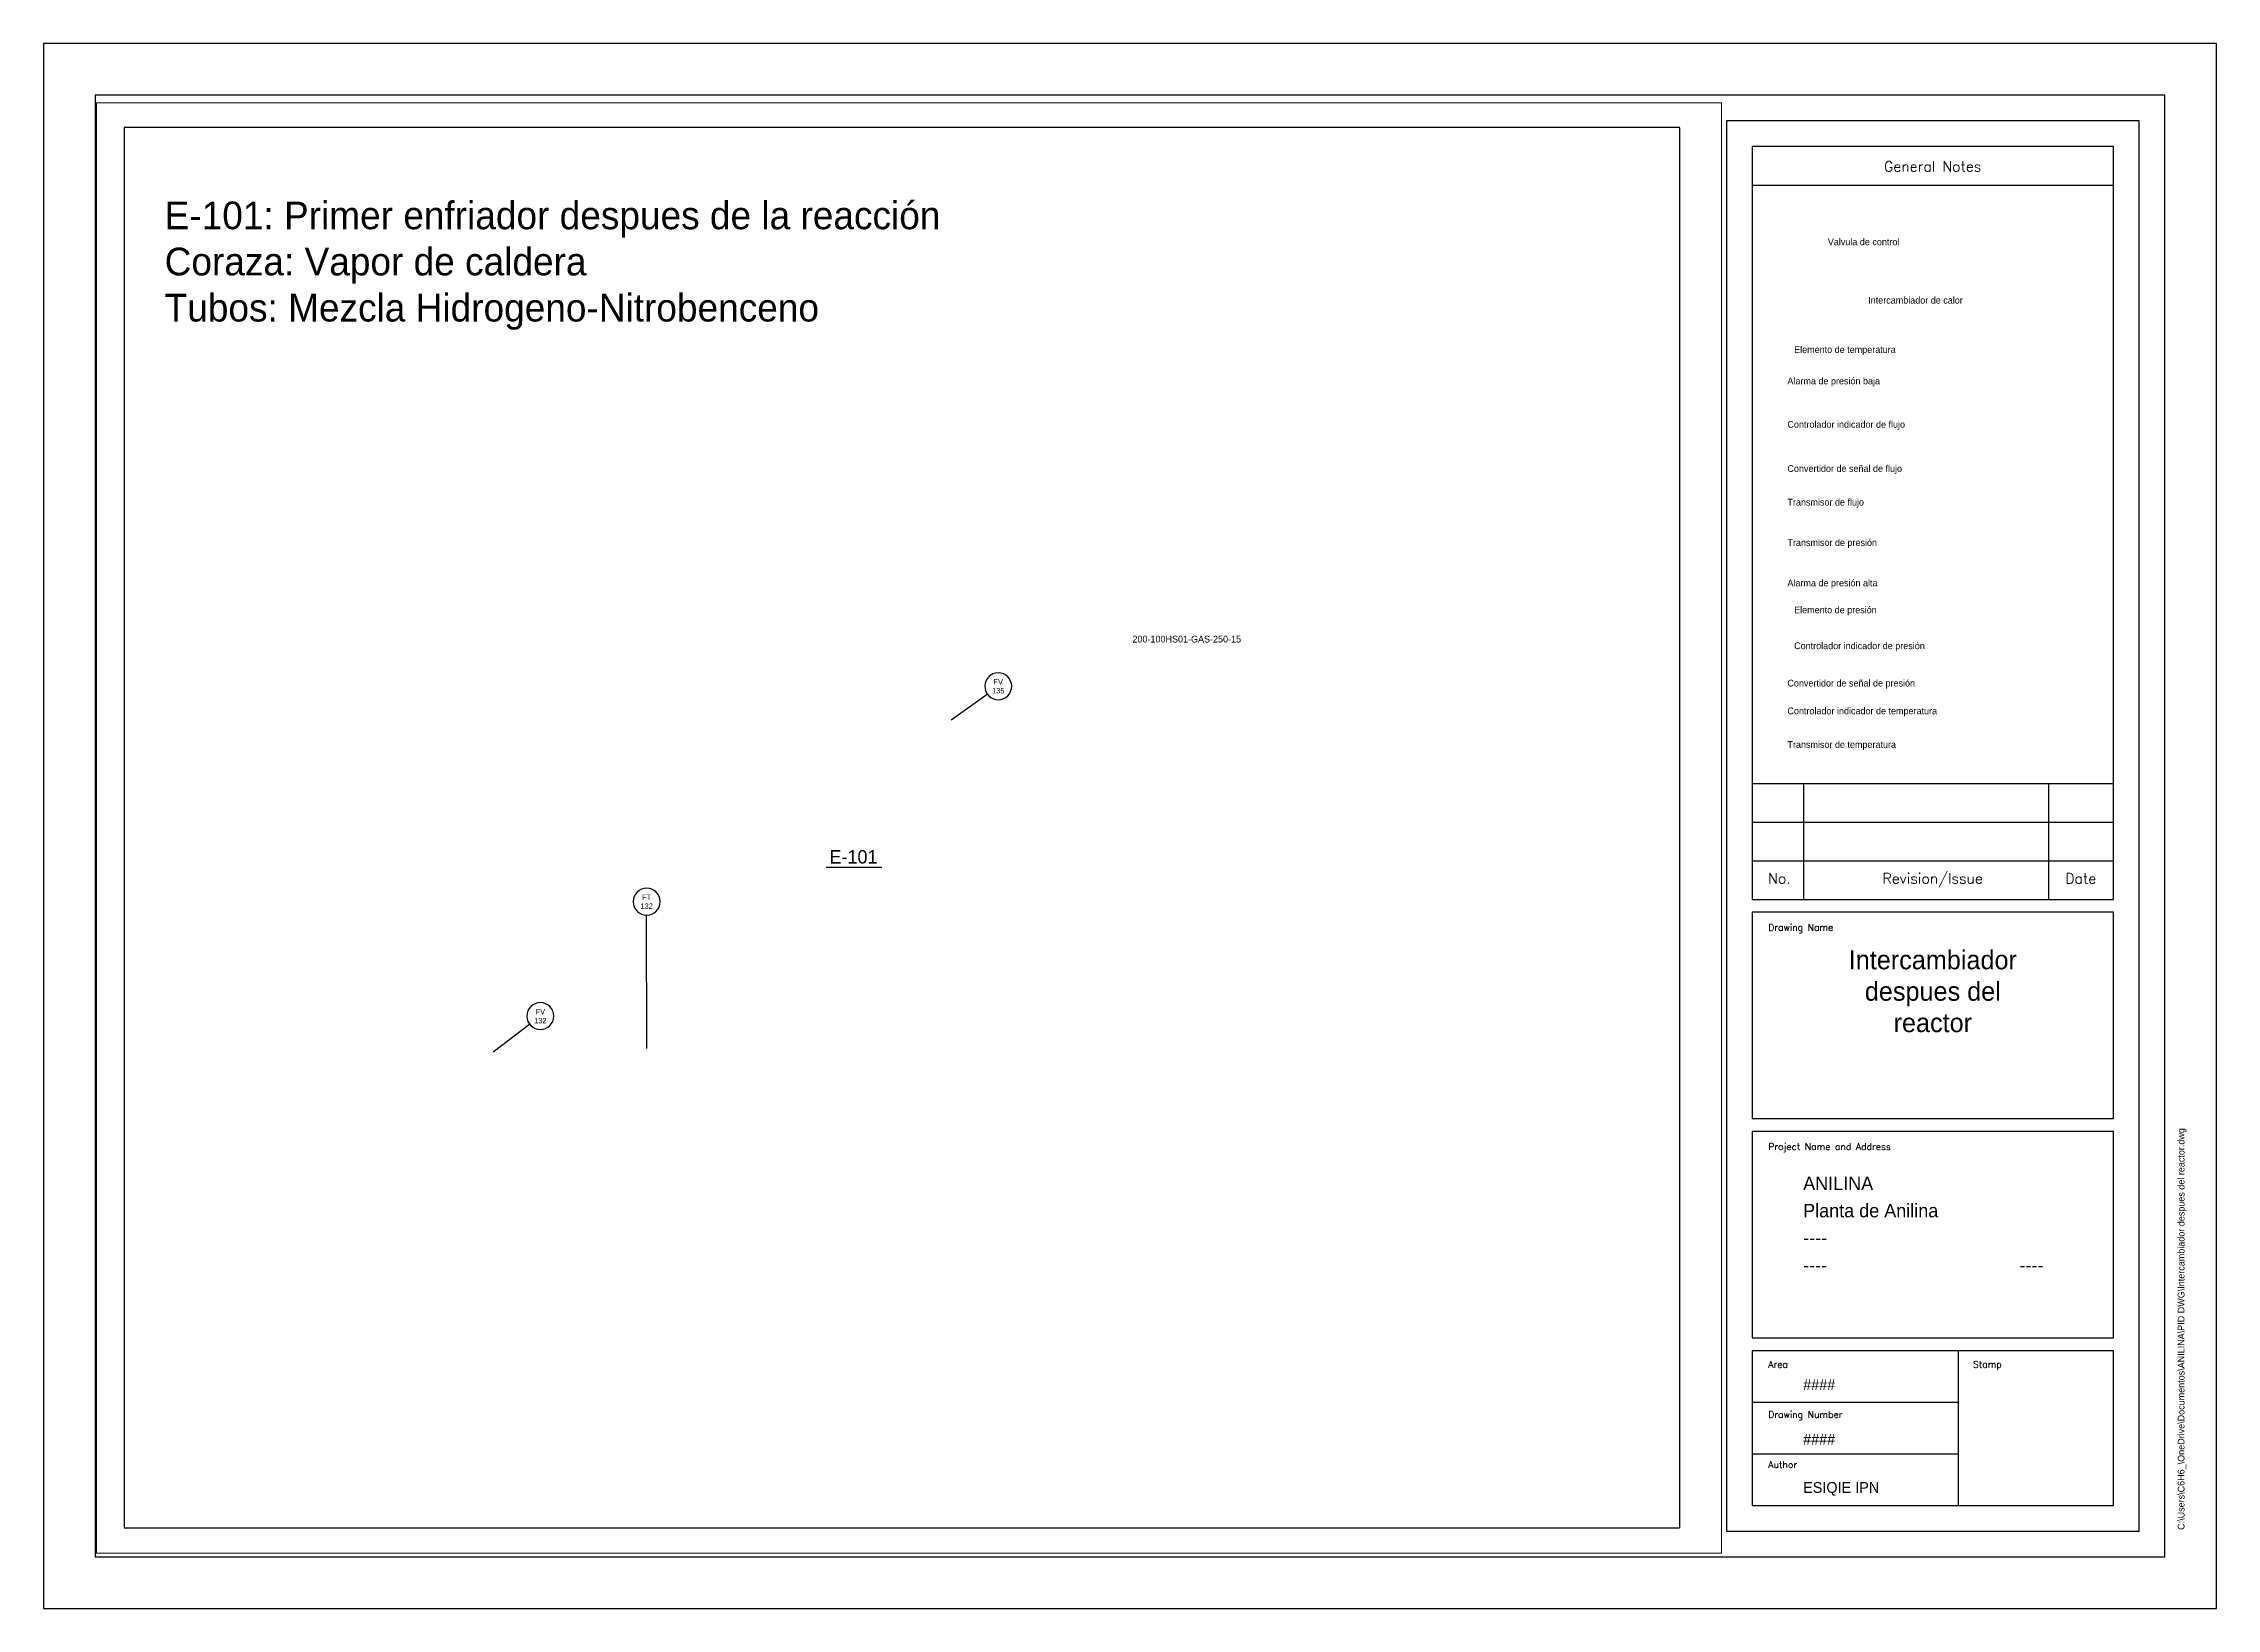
# Paper-space layout 'PID ISO A1 Title Block' of a CAD drawing. Header units: millimetres. Extents: x 0 to 807, y 0 to 581.
# The model-space entities are those that its viewports show. They can reach past a viewport. Long polylines and large blocks are cut down to what shows.
import ezdxf
from ezdxf.enums import TextEntityAlignment as Align

# ---------------------------------------------------------------- set-up
doc = ezdxf.new("R2010")
doc.units = ezdxf.units.MM
doc.linetypes.add('HIDDEN2', pattern=[0.1875, 0.125, -0.0625])
for name, color, linetype in [('Instrument', 250, 'Continuous'), ('Text', 7, 'Continuous'), ('Title Block', 7, 'Continuous')]:
    doc.layers.add(name, color=color, linetype=linetype)
doc.layers.add('no plot', color=41, linetype='HIDDEN2', plot=False)
doc.styles.add('Roman', font='romans')
doc.dimstyles.new('ISO-25', dxfattribs={"dimtxt": 2.5, "dimasz": 2.5, "dimexe": 1.25, "dimexo": 0.625, "dimtad": 1, "dimtxsty": 'Standard', "dimcen": 2.5, "dimadec": 0, "dimazin": 0, "dimtfac": 1, "dimtmove": 0, "dimatfit": 3, "dimfxl": 1, "dimarcsym": 0})

# ---------------------------------------------------------------- blocks, each defined once
blk = doc.blocks.new('PID ISO A1 titleblock')
for p, q in [((806.83, 581.21), (0, 581.21)), ((0, 581.21), (0, 0)), ((806.83, 0), (806.83, 581.21)), ((787.68, 562.06), (19.15, 562.06)), ((19.15, 562.06), (19.15, 19.15)), ((787.68, 19.15), (787.68, 562.06)), ((778.1, 552.48), (624.89, 552.48)), ((624.89, 552.48), (624.89, 28.73)), ((778.1, 28.73), (778.1, 552.48)), ((768.52, 542.91), (634.46, 542.91)), ((634.46, 542.91), (634.46, 263.33)), ((768.52, 263.33), (768.52, 542.91)), ((634.46, 528.54), (768.52, 528.54)), ((634.46, 306.43), (768.52, 306.43)), ((653.61, 263.33), (653.61, 306.43)), ((744.58, 263.33), (744.58, 306.43)), ((634.46, 292.06), (768.52, 292.06)), ((634.46, 277.7), (768.52, 277.7)), ((634.46, 263.33), (768.52, 263.33)), ((768.52, 258.55), (634.46, 258.55)), ((634.46, 258.55), (634.46, 181.94)), ((768.52, 181.94), (768.52, 258.55)), ((634.46, 181.94), (768.52, 181.94)), ((768.52, 177.15), (634.46, 177.15)), ((634.46, 177.15), (634.46, 100.55)), ((768.52, 100.55), (768.52, 177.15)), ((634.46, 100.55), (768.52, 100.55)), ((768.52, 95.76), (634.46, 95.76)), ((634.46, 95.76), (634.46, 38.3)), ((711.07, 38.3), (711.07, 95.76)), ((768.52, 38.3), (768.52, 95.76)), ((634.46, 76.61), (711.07, 76.61)), ((634.46, 57.45), (711.07, 57.45)), ((634.46, 38.3), (768.52, 38.3)), ((624.89, 28.73), (778.1, 28.73)), ((19.15, 19.15), (787.68, 19.15)), ((0, 0), (806.83, 0))]:
    blk.add_line(p, q)
at = {"style": 'Roman'}
for s, height, p in [('General Notes', 3.8303, (701.43, 535.55)), ('No.', 3.83, (644.56, 271.13)), ('Revision/Issue', 3.8303, (701.43, 271.13)), ('Date', 3.83, (756.41, 271.13))]:
    blk.add_text(s, height=height, dxfattribs=at).set_placement(p, align=Align.MIDDLE_CENTER)
for s, height, p in [('Drawing Name', 2.4897, (640.42, 251.69)), ('Project Name and Address', 2.4897, (640.42, 170.3)), ('Area', 2.49, (640.42, 89.42)), ('Stamp', 2.49, (716.43, 89.42)), ('Drawing Number', 2.4897, (640.42, 70.82)), ('Author', 2.49, (640.42, 52.21))]:
    blk.add_text(s, height=height, dxfattribs=at).set_placement(p)
blk = doc.blocks.new('*U3')
at = {"color": 0, "linetype": 'ByBlock', "lineweight": -3}
blk.add_line((-0.404, -0.152), (0.42, -0.152), dxfattribs=at)
at = {"color": 0, "linetype": 'ByBlock', "lineweight": -2}
blk.add_attdef('#(Equipment.Tag)', text='', height=0.2, dxfattribs=at).set_placement((0, 0), align=Align.MIDDLE)
blk = doc.blocks.new('*U14')
at = {"color": 0, "linetype": 'ByBlock', "lineweight": -2}
for start, end in [(0, 180), (180, 0)]:
    blk.add_arc((0, 0), 0.25, start, end, dxfattribs=at)
blk.add_wipeout([(-0.12, 0.149), (0.125, 0.151), (0.125, 0.024), (-0.12, 0.024)], dxfattribs=at)
blk.add_wipeout([(-0.144, -0.024), (0.149, -0.024), (0.149, -0.155), (-0.144, -0.155)], dxfattribs=at)
for tag, p in [('#(TargetObject.Type)', (0, 0.083)), ('#(TargetObject.LoopNumber)', (0, -0.083))]:
    blk.add_attdef(tag, text='', height=0.1, dxfattribs=at).set_placement(p, align=Align.MIDDLE_CENTER)
blk = doc.blocks.new('*U13')
at = {"color": 0, "linetype": 'ByBlock', "lineweight": -2}
for start, end in [(0, 180), (180, 0)]:
    blk.add_arc((0, 0), 0.25, start, end, dxfattribs=at)
blk.add_wipeout([(-0.102, 0.149), (0.107, 0.151), (0.107, 0.024), (-0.102, 0.024)], dxfattribs=at)
blk.add_wipeout([(-0.144, -0.024), (0.149, -0.024), (0.149, -0.155), (-0.144, -0.155)], dxfattribs=at)
for tag, p in [('#(TargetObject.Type)', (0, 0.083)), ('#(TargetObject.LoopNumber)', (0, -0.083))]:
    blk.add_attdef(tag, text='', height=0.1, dxfattribs=at).set_placement(p, align=Align.MIDDLE_CENTER)
blk = doc.blocks.new('Pipeline Tag_block')
at = {"color": 0, "linetype": 'ByBlock', "lineweight": -2}
blk.add_attdef('#(TargetObject.Tag)', text='', height=0.1, dxfattribs=at).set_placement((0, 0), align=Align.MIDDLE_CENTER)

msp = doc.modelspace()

# ---------------------------------------------------------------- linework, layer by layer
at = {"layer": 'no plot'}
msp.add_lwpolyline([(0, 0), (577.5, 0), (577.5, 520), (0, 520)], close=True, dxfattribs=at)

# ---------------------------------------------------------------- block references
at = {"layer": 'Text', "xscale": 25, "yscale": 25, "zscale": 25}
for name, p, values in [('Pipeline Tag_block', (394.49, 330), {'#(TargetObject.Tag)': '200-100HS01-GAS-250-15'}), ('*U3', (270.74, 249.16), {'#(Equipment.Tag)': 'E-101'})]:
    msp.add_blockref(name, p, dxfattribs=at).add_auto_attribs(values)

# ---------------------------------------------------------------- next in the draw order: block references
at = {"layer": 'Instrument', "linetype": 'ByBlock', "xscale": 20, "yscale": 20, "zscale": 20}
for name, p, values in [('*U14', (324.49, 312.5), {'#(TargetObject.Type)': 'FV', '#(TargetObject.LoopNumber)': '135'}), ('*U13', (193.95, 232.5), {'#(TargetObject.Type)': 'FT', '#(TargetObject.LoopNumber)': '132'}), ('*U14', (154.49, 190), {'#(TargetObject.Type)': 'FV', '#(TargetObject.LoopNumber)': '132'})]:
    msp.add_blockref(name, p, dxfattribs=at).add_auto_attribs(values)

# ---------------------------------------------------------------- next in the draw order: leaders
at = {"layer": 'Instrument', "linetype": 'ByBlock', "has_arrowhead": 0}
for points in [[(306.99, 300), (320.42, 309.59)], [(136.99, 176.72), (150.51, 186.98)]]:
    msp.add_leader(points, dimstyle='ISO-25', dxfattribs=at)
at = {"layer": 'Instrument', "color": 6, "linetype": 'ByBlock', "has_arrowhead": 0}
msp.add_leader([(194, 177.97), (193.96, 227.5)], dimstyle='ISO-25', dxfattribs=at)

psp = doc.layouts.new('PID ISO A1 Title Block')

# ---------------------------------------------------------------- block references
psp.add_blockref('PID ISO A1 titleblock', (0, 0))

# ---------------------------------------------------------------- texts
at = {"attachment_point": 1}
for s, width, gutter_width, heights, insert, char_height in [('E-101: Primer enfriador despues de la reacción\\PCoraza: Vapor de caldera \\PTubos: Mezcla Hidrogeno-Nitrobenceno', 543.898, 51.39, [113.06], (45, 522.5), 10.2783), ('Valvula de control', 107.5, 12.5, [0], (662.5, 508.78), 2.5), ('Intercambiador de calor', 107.5, 12.5, [0], (677.5, 487.11), 2.5), ('Elemento de temperatura', 107.5, 12.5, [0], (650, 468.78), 2.5), ('Alarma de presión baja', 107.5, 12.5, [0], (647.5, 457.11), 2.5), ('Controlador indicador de flujo', 107.5, 12.5, [0], (647.5, 441), 2.5), ('Convertidor de señal de flujo', 107.5, 12.5, [0], (647.5, 424.61), 2.5), ('Transmisor de flujo', 107.5, 12.5, [0], (647.5, 412.11), 2.5), ('Transmisor de presión', 107.5, 12.5, [0], (647.5, 397.11), 2.5), ('Alarma de presión alta', 107.5, 12.5, [0], (647.5, 382.11), 2.5), ('Elemento de presión', 107.5, 12.5, [0], (650, 372.11), 2.5), ('Controlador indicador de presión', 107.5, 12.5, [0], (650, 358.78), 2.5), ('Convertidor de señal de presión', 107.5, 12.5, [0], (647.5, 344.91), 2.5), ('Controlador indicador de temperatura', 107.5, 12.5, [0], (647.5, 334.61), 2.5), ('Transmisor de temperatura', 107.5, 12.5, [0], (647.5, 322.11), 2.5)]:
    psp.add_mtext_dynamic_manual_height_columns(s, width=width, gutter_width=gutter_width, heights=heights, dxfattribs=dict(at, insert=insert, char_height=char_height))
at = {"insert": (792.43, 29.21), "char_height": 2.5, "attachment_point": 1, "rotation": 90}
psp.add_mtext('C:\\\\Users\\\\C6H6_\\\\OneDrive\\\\Documentos\\\\ANILINA\\\\PID DWG\\\\Intercambiador despues del reactor.dwg', dxfattribs=at)
at = {"layer": 'Title Block'}
for s, insert, char_height, attachment_point in [('Intercambiador \\Pdespues del \\Preactor', (701.49, 244.39), 7, 2), ('ANILINA', (653.34, 160.41), 5, 1), ('Planta de Anilina', (653.34, 150.28), 5, 1), ('----', (653.34, 140.16), 5, 1), ('----', (653.34, 130.03), 5, 1), ('----', (733.69, 130.03), 5, 1), ('####', (653.34, 85.11), 4, 1), ('####', (653.34, 64.85), 4, 1), ('ESIQIE IPN', (653.34, 46.96), 4, 1)]:
    psp.add_mtext(s, dxfattribs=dict(at, insert=insert, char_height=char_height, attachment_point=attachment_point))

# ---------------------------------------------------------------- viewports
at = {"layer": '0', "color": 5}
psp.add_viewport(center=(321.37, 289.84), size=(603.25, 538.6526), view_center_point=(291.37, 259.84), view_height=538.6526, dxfattribs=at)

doc.saveas('drawing.dxf')
